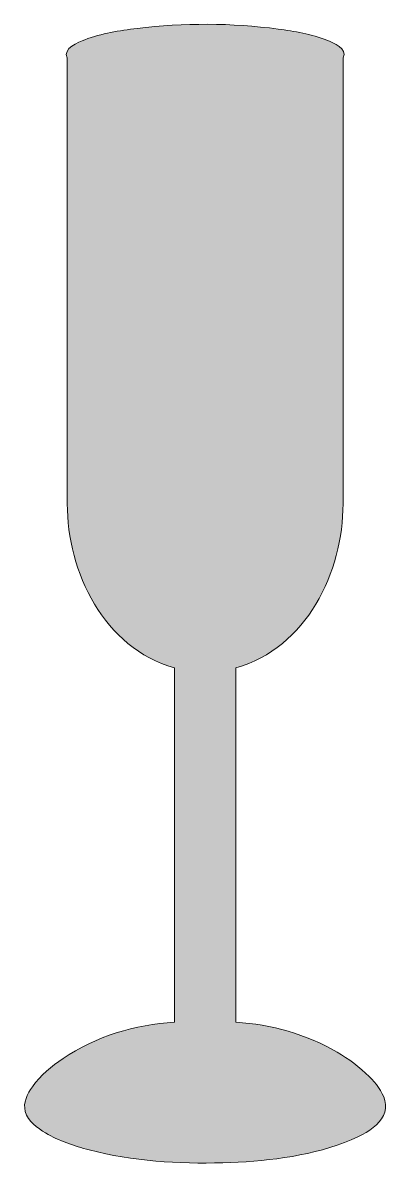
# Model space of a CAD drawing. Header units: inches. Extents: x 0 to 33, y 0 to 102.
import ezdxf

# ---------------------------------------------------------------- set-up
doc = ezdxf.new("R2010")
doc.units = ezdxf.units.IN
doc.header["$MEASUREMENT"] = 0
doc.layers.add('Layer 1', color=7, linetype='Continuous')

msp = doc.modelspace()

# ---------------------------------------------------------------- hatches: boundary and pattern name
at = {"layer": 'Layer 1', "true_color": 0x1b75bb}
h = msp.add_hatch(color=152, dxfattribs=at)
h.dxf.hatch_style = 2
edge = h.paths.add_edge_path()
edge.add_spline(control_points=[(18.88, 44.2), (25.16, 45.95), (28.45, 52.75), (28.45, 58.86), (28.45, 58.86), (28.45, 98.63), (28.45, 98.63), (28.88, 99.45), (27.56, 100), (27.01, 100.21), (25.62, 100.76), (24.11, 101.01), (22.65, 101.21), (18.5, 101.76), (14.21, 101.77), (10.06, 101.26), (8.48, 101.07), (6.87, 100.82), (5.38, 100.26), (4.82, 100.05), (3.36, 99.48), (3.81, 98.63), (3.81, 98.63), (3.81, 58.86), (3.81, 58.86), (3.81, 52.75), (7.1, 45.95), (13.38, 44.21), (13.38, 44.21), (13.38, 12.57), (13.38, 12.57), (9.88, 12.38), (6.35, 11.3), (3.43, 9.33), (2.41, 8.64), (1.42, 7.82), (0.7, 6.82), (0.25, 6.19), (-0.16, 5.39), (0.06, 4.6), (0.31, 3.73), (1.14, 3.12), (1.87, 2.69), (3.08, 1.98), (4.43, 1.53), (5.78, 1.18), (9.65, 0.17), (13.74, -0.09), (17.72, 0.03), (21.36, 0.14), (25.16, 0.54), (28.58, 1.84), (30.04, 2.4), (32.75, 3.59), (32.18, 5.6), (31.95, 6.42), (31.38, 7.12), (30.79, 7.72), (29.95, 8.58), (28.95, 9.3), (27.91, 9.9), (25.18, 11.5), (22.03, 12.4), (18.88, 12.57), (18.88, 12.57), (18.88, 44.2), (18.88, 44.2)], knot_values=[0, 0, 0, 0, 1, 1, 1, 2, 2, 2, 3, 3, 3, 4, 4, 4, 5, 5, 5, 6, 6, 6, 7, 7, 7, 8, 8, 8, 9, 9, 9, 10, 10, 10, 11, 11, 11, 12, 12, 12, 13, 13, 13, 14, 14, 14, 15, 15, 15, 16, 16, 16, 17, 17, 17, 18, 18, 18, 19, 19, 19, 20, 20, 20, 21, 21, 21, 22, 22, 22, 22], degree=3, periodic=1)

# ---------------------------------------------------------------- linework, layer by layer
at = {"layer": 'Layer 1', "lineweight": 0}
msp.add_open_spline([(18.88, 44.2), (25.16, 45.95), (28.45, 52.75), (28.45, 58.86), (28.45, 58.86), (28.45, 98.63), (28.45, 98.63), (28.88, 99.45), (27.56, 100), (27.01, 100.21), (25.62, 100.76), (24.11, 101.01), (22.65, 101.21), (18.5, 101.76), (14.21, 101.77), (10.06, 101.26), (8.48, 101.07), (6.87, 100.82), (5.38, 100.26), (4.82, 100.05), (3.36, 99.48), (3.81, 98.63), (3.81, 98.63), (3.81, 58.86), (3.81, 58.86), (3.81, 52.75), (7.1, 45.95), (13.38, 44.21), (13.38, 44.21), (13.38, 12.57), (13.38, 12.57), (9.88, 12.38), (6.35, 11.3), (3.43, 9.33), (2.41, 8.64), (1.42, 7.82), (0.7, 6.82), (0.25, 6.19), (-0.16, 5.39), (0.06, 4.6), (0.31, 3.73), (1.14, 3.12), (1.87, 2.69), (3.08, 1.98), (4.43, 1.53), (5.78, 1.18), (9.65, 0.17), (13.74, -0.09), (17.72, 0.03), (21.36, 0.14), (25.16, 0.54), (28.58, 1.84), (30.04, 2.4), (32.75, 3.59), (32.18, 5.6), (31.95, 6.42), (31.38, 7.12), (30.79, 7.72), (29.95, 8.58), (28.95, 9.3), (27.91, 9.9), (25.18, 11.5), (22.03, 12.4), (18.88, 12.57), (18.88, 12.57), (18.88, 44.2), (18.88, 44.2)], degree=3, knots=[0, 0, 0, 0, 1, 1, 1, 2, 2, 2, 3, 3, 3, 4, 4, 4, 5, 5, 5, 6, 6, 6, 7, 7, 7, 8, 8, 8, 9, 9, 9, 10, 10, 10, 11, 11, 11, 12, 12, 12, 13, 13, 13, 14, 14, 14, 15, 15, 15, 16, 16, 16, 17, 17, 17, 18, 18, 18, 19, 19, 19, 20, 20, 20, 21, 21, 21, 22, 22, 22, 22], dxfattribs=at)

doc.saveas('drawing.dxf')
